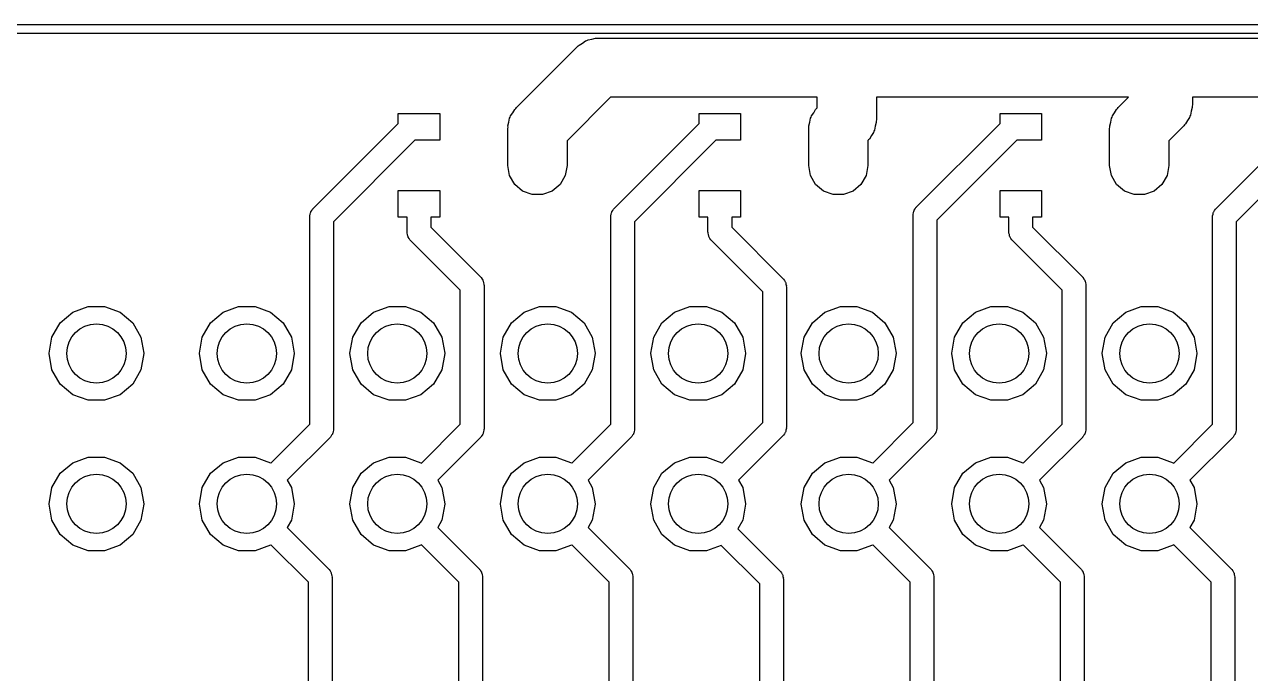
# Model space of a CAD drawing. Extents: x 25 to 125, y -125 to -25.
# Drawn here: x 69.18 to 89.87, y -35.88 to -24.93 of the extents above; entities that cross this region are included whole.
import ezdxf

# ---------------------------------------------------------------- set-up
doc = ezdxf.new("R2010")
doc.units = 0
doc.header["$MEASUREMENT"] = 0
doc.layers.add('BLACK', color=7, linetype='CONTINUOUS')

msp = doc.modelspace()

# ---------------------------------------------------------------- linework, layer by layer
at = {"layer": 'Black'}
for p, q in [((25, -24.925), (125, -24.925)), ((124.925, -25.075), (25.075, -25.075)), ((78.5396, -25.271), (78.5962, -25.2383)), ((78.5962, -25.2383), (78.6497, -25.2008)), ((78.6497, -25.2008), (78.6709, -25.1952)), ((78.6709, -25.1952), (78.69, -25.1842)), ((78.69, -25.1842), (78.7543, -25.1728)), ((78.7543, -25.1728), (78.8174, -25.1559)), ((78.8174, -25.1559), (78.8393, -25.1578)), ((78.8393, -25.1578), (78.861, -25.154)), ((78.861, -25.154), (83.058, -25.154)), ((83.058, -25.154), (88.392, -25.154)), ((88.392, -25.154), (93.218, -25.154)), ((77.4814, -26.3264), (78.5074, -25.3004)), ((78.5074, -25.3004), (78.5255, -25.2878)), ((78.5255, -25.2878), (78.5396, -25.271)), ((79.0681, -26.154), (78.335, -26.8871)), ((82.558, -26.154), (79.0681, -26.154)), ((82.558, -26.3314), (82.558, -26.154)), ((87.8139, -26.154), (83.558, -26.154)), ((83.558, -26.154), (83.558, -26.537)), ((87.6414, -26.3264), (87.8139, -26.154)), ((88.892, -26.283), (88.8882, -26.3047)), ((92.718, -26.154), (88.892, -26.154)), ((88.892, -26.154), (88.892, -26.283)), ((75.485, -26.5972), (75.485, -26.43)), ((75.485, -26.43), (76.185, -26.43)), ((76.185, -26.43), (76.185, -26.88)), ((77.3652, -26.509), (77.3762, -26.4899)), ((77.3762, -26.4899), (77.3818, -26.4687)), ((77.3818, -26.4687), (77.4193, -26.4152)), ((77.4193, -26.4152), (77.452, -26.3586)), ((77.452, -26.3586), (77.4688, -26.3445)), ((77.4688, -26.3445), (77.4814, -26.3264)), ((80.565, -26.5972), (80.565, -26.43)), ((80.565, -26.43), (81.265, -26.43)), ((81.265, -26.43), (81.265, -26.88)), ((82.4452, -26.509), (82.4562, -26.4899)), ((82.4562, -26.4899), (82.4618, -26.4687)), ((82.4618, -26.4687), (82.4993, -26.4152)), ((82.4993, -26.4152), (82.532, -26.3586)), ((82.532, -26.3586), (82.5488, -26.3445)), ((82.5488, -26.3445), (82.558, -26.3314)), ((85.645, -26.5972), (85.645, -26.43)), ((85.645, -26.43), (86.345, -26.43)), ((86.345, -26.43), (86.345, -26.88)), ((87.5252, -26.509), (87.5362, -26.4899)), ((87.5362, -26.4899), (87.5418, -26.4687)), ((87.5418, -26.4687), (87.5793, -26.4152)), ((87.5793, -26.4152), (87.612, -26.3586)), ((87.612, -26.3586), (87.6288, -26.3445)), ((87.6288, -26.3445), (87.6414, -26.3264)), ((88.8508, -26.4731), (88.8452, -26.4943)), ((88.8618, -26.454), (88.8508, -26.4731)), ((88.8732, -26.3897), (88.8618, -26.454)), ((88.8901, -26.3266), (88.8732, -26.3897)), ((88.8882, -26.3047), (88.8901, -26.3266)), ((74.052, -28.0302), (75.485, -26.5972)), ((77.335, -26.68), (77.3388, -26.6583)), ((77.335, -27.305), (77.335, -26.68)), ((77.3369, -26.6364), (77.3538, -26.5733)), ((77.3388, -26.6583), (77.3369, -26.6364)), ((77.3538, -26.5733), (77.3652, -26.509)), ((79.132, -28.0302), (80.565, -26.5972)), ((82.415, -26.68), (82.4188, -26.6583)), ((82.415, -27.305), (82.415, -26.68)), ((82.4169, -26.6364), (82.4338, -26.5733)), ((82.4188, -26.6583), (82.4169, -26.6364)), ((82.4338, -26.5733), (82.4452, -26.509)), ((83.5392, -26.6437), (83.5278, -26.708)), ((83.5561, -26.5806), (83.5392, -26.6437)), ((83.558, -26.537), (83.5542, -26.5587)), ((83.5542, -26.5587), (83.5561, -26.5806)), ((84.2374, -28.0048), (85.645, -26.5972)), ((87.495, -26.68), (87.4988, -26.6583)), ((87.495, -27.305), (87.495, -26.68)), ((87.4969, -26.6364), (87.5138, -26.5733)), ((87.4988, -26.6583), (87.4969, -26.6364)), ((87.5138, -26.5733), (87.5252, -26.509)), ((88.7456, -26.6366), (88.495, -26.8871)), ((88.7582, -26.6185), (88.7456, -26.6366)), ((88.775, -26.6044), (88.7582, -26.6185)), ((88.8077, -26.5478), (88.775, -26.6044)), ((88.8452, -26.4943), (88.8077, -26.5478)), ((89.292, -28.0302), (90.725, -26.5972)), ((75.7678, -26.88), (74.3934, -28.2544)), ((76.185, -26.88), (75.7678, -26.88)), ((78.335, -26.8871), (78.335, -27.305)), ((80.8478, -26.88), (79.4734, -28.2544)), ((81.265, -26.88), (80.8478, -26.88)), ((83.4242, -26.8725), (83.415, -26.8856)), ((83.415, -26.8856), (83.415, -27.305)), ((83.441, -26.8584), (83.4242, -26.8725)), ((83.4737, -26.8018), (83.441, -26.8584)), ((83.5112, -26.7483), (83.4737, -26.8018)), ((83.5168, -26.7271), (83.5112, -26.7483)), ((83.5278, -26.708), (83.5168, -26.7271)), ((85.9278, -26.88), (84.5788, -28.229)), ((86.345, -26.88), (85.9278, -26.88)), ((88.495, -26.8871), (88.495, -27.305)), ((91.0078, -26.88), (89.6334, -28.2544)), ((77.3652, -27.476), (77.335, -27.305)), ((78.335, -27.305), (78.3048, -27.476)), ((82.4452, -27.476), (82.415, -27.305)), ((83.415, -27.305), (83.3848, -27.476)), ((87.5252, -27.476), (87.495, -27.305)), ((88.495, -27.305), (88.4648, -27.476)), ((77.452, -27.6264), (77.3652, -27.476)), ((78.3048, -27.476), (78.218, -27.6264)), ((82.532, -27.6264), (82.4452, -27.476)), ((83.3848, -27.476), (83.298, -27.6264)), ((87.612, -27.6264), (87.5252, -27.476)), ((88.4648, -27.476), (88.378, -27.6264)), ((75.485, -28.18), (75.485, -27.73)), ((75.485, -27.73), (76.185, -27.73)), ((76.185, -27.73), (76.185, -28.18)), ((77.585, -27.738), (77.452, -27.6264)), ((78.218, -27.6264), (78.085, -27.738)), ((80.565, -28.18), (80.565, -27.73)), ((80.565, -27.73), (81.265, -27.73)), ((81.265, -27.73), (81.265, -28.18)), ((82.665, -27.738), (82.532, -27.6264)), ((83.298, -27.6264), (83.165, -27.738)), ((85.645, -28.18), (85.645, -27.73)), ((85.645, -27.73), (86.345, -27.73)), ((86.345, -27.73), (86.345, -28.18)), ((87.745, -27.738), (87.612, -27.6264)), ((88.378, -27.6264), (88.245, -27.738)), ((77.7482, -27.7974), (77.585, -27.738)), ((77.9218, -27.7974), (77.7482, -27.7974)), ((78.085, -27.738), (77.9218, -27.7974)), ((82.8282, -27.7974), (82.665, -27.738)), ((83.0018, -27.7974), (82.8282, -27.7974)), ((83.165, -27.738), (83.0018, -27.7974)), ((87.9082, -27.7974), (87.745, -27.738)), ((88.0818, -27.7974), (87.9082, -27.7974)), ((88.245, -27.738), (88.0818, -27.7974)), ((73.9942, -28.1542), (74.0009, -28.1289)), ((74.0009, -28.1289), (74.0055, -28.1032)), ((74.0055, -28.1032), (74.0099, -28.0956)), ((74.0099, -28.0956), (74.0121, -28.0871)), ((74.0121, -28.0871), (74.0271, -28.0657)), ((74.0271, -28.0657), (74.0402, -28.043)), ((74.0402, -28.043), (74.0469, -28.0374)), ((74.0469, -28.0374), (74.052, -28.0302)), ((79.0742, -28.1542), (79.0809, -28.1289)), ((79.0809, -28.1289), (79.0855, -28.1032)), ((79.0855, -28.1032), (79.0899, -28.0956)), ((79.0899, -28.0956), (79.0921, -28.0871)), ((79.0921, -28.0871), (79.1071, -28.0657)), ((79.1071, -28.0657), (79.1202, -28.043)), ((79.1202, -28.043), (79.1269, -28.0374)), ((79.1269, -28.0374), (79.132, -28.0302)), ((84.1788, -28.1462), (84.1803, -28.1375)), ((84.1788, -31.6481), (84.1788, -28.1462)), ((84.1796, -28.1288), (84.1863, -28.1035)), ((84.1803, -28.1375), (84.1796, -28.1288)), ((84.1863, -28.1035), (84.1909, -28.0778)), ((84.1909, -28.0778), (84.1953, -28.0702)), ((84.1953, -28.0702), (84.1975, -28.0617)), ((84.1975, -28.0617), (84.2125, -28.0403)), ((84.2125, -28.0403), (84.2256, -28.0176)), ((84.2256, -28.0176), (84.2323, -28.012)), ((84.2323, -28.012), (84.2374, -28.0048)), ((89.2342, -28.1542), (89.2409, -28.1289)), ((89.2409, -28.1289), (89.2455, -28.1032)), ((89.2455, -28.1032), (89.2499, -28.0956)), ((89.2499, -28.0956), (89.2521, -28.0871)), ((89.2521, -28.0871), (89.2671, -28.0657)), ((89.2671, -28.0657), (89.2802, -28.043)), ((89.2802, -28.043), (89.2869, -28.0374)), ((89.2869, -28.0374), (89.292, -28.0302)), ((73.9934, -28.1716), (73.9949, -28.1629)), ((73.9934, -31.6735), (73.9934, -28.1716)), ((73.9949, -28.1629), (73.9942, -28.1542)), ((74.3934, -28.2544), (74.3934, -31.7563)), ((75.635, -28.18), (75.485, -28.18)), ((75.635, -28.43), (75.635, -28.18)), ((76.185, -28.18), (76.035, -28.18)), ((76.035, -28.18), (76.035, -28.3472)), ((76.035, -28.3472), (76.8748, -29.187)), ((79.0734, -28.1716), (79.0749, -28.1629)), ((79.0734, -31.6735), (79.0734, -28.1716)), ((79.0749, -28.1629), (79.0742, -28.1542)), ((79.4734, -28.2544), (79.4734, -31.7563)), ((80.715, -28.18), (80.565, -28.18)), ((80.715, -28.43), (80.715, -28.18)), ((81.265, -28.18), (81.115, -28.18)), ((81.115, -28.18), (81.115, -28.3472)), ((81.115, -28.3472), (81.9802, -29.2124)), ((84.5788, -28.229), (84.5788, -31.7309)), ((85.795, -28.18), (85.645, -28.18)), ((85.795, -28.43), (85.795, -28.18)), ((86.345, -28.18), (86.195, -28.18)), ((86.195, -28.18), (86.195, -28.3472)), ((86.195, -28.3472), (87.0348, -29.187)), ((89.2334, -28.1716), (89.2349, -28.1629)), ((89.2334, -31.6735), (89.2334, -28.1716)), ((89.2349, -28.1629), (89.2342, -28.1542)), ((89.6334, -28.2544), (89.6334, -31.7563)), ((75.6365, -28.4387), (75.635, -28.43)), ((75.6358, -28.4474), (75.6365, -28.4387)), ((75.6425, -28.4727), (75.6358, -28.4474)), ((75.6471, -28.4984), (75.6425, -28.4727)), ((75.6515, -28.506), (75.6471, -28.4984)), ((75.6537, -28.5145), (75.6515, -28.506)), ((75.6687, -28.5359), (75.6537, -28.5145)), ((75.6818, -28.5586), (75.6687, -28.5359)), ((75.6885, -28.5642), (75.6818, -28.5586)), ((80.7165, -28.4387), (80.715, -28.43)), ((80.7158, -28.4474), (80.7165, -28.4387)), ((80.7225, -28.4727), (80.7158, -28.4474)), ((80.7271, -28.4984), (80.7225, -28.4727)), ((80.7315, -28.506), (80.7271, -28.4984)), ((80.7337, -28.5145), (80.7315, -28.506)), ((80.7487, -28.5359), (80.7337, -28.5145)), ((80.7618, -28.5586), (80.7487, -28.5359)), ((80.7685, -28.5642), (80.7618, -28.5586)), ((85.7965, -28.4387), (85.795, -28.43)), ((85.7958, -28.4474), (85.7965, -28.4387)), ((85.8025, -28.4727), (85.7958, -28.4474)), ((85.8071, -28.4984), (85.8025, -28.4727)), ((85.8115, -28.506), (85.8071, -28.4984)), ((85.8137, -28.5145), (85.8115, -28.506)), ((85.8287, -28.5359), (85.8137, -28.5145)), ((85.8418, -28.5586), (85.8287, -28.5359)), ((85.8485, -28.5642), (85.8418, -28.5586)), ((75.6936, -28.5714), (75.6885, -28.5642)), ((76.5334, -29.4112), (75.6936, -28.5714)), ((80.7736, -28.5714), (80.7685, -28.5642)), ((81.6388, -29.4366), (80.7736, -28.5714)), ((85.8536, -28.5714), (85.8485, -28.5642)), ((86.6934, -29.4112), (85.8536, -28.5714)), ((76.8748, -29.187), (76.8799, -29.1942)), ((76.8799, -29.1942), (76.8866, -29.1998)), ((76.8866, -29.1998), (76.8997, -29.2225)), ((76.8997, -29.2225), (76.9147, -29.2439)), ((76.9147, -29.2439), (76.9169, -29.2524)), ((76.9169, -29.2524), (76.9213, -29.26)), ((76.9213, -29.26), (76.9259, -29.2857)), ((76.9259, -29.2857), (76.9326, -29.311)), ((76.9326, -29.311), (76.9319, -29.3197)), ((76.9319, -29.3197), (76.9334, -29.3284)), ((76.9334, -29.3284), (76.9334, -31.7563)), ((81.9802, -29.2124), (81.9853, -29.2196)), ((81.9853, -29.2196), (81.992, -29.2252)), ((81.992, -29.2252), (82.0051, -29.2479)), ((82.0051, -29.2479), (82.0201, -29.2693)), ((82.0201, -29.2693), (82.0223, -29.2778)), ((82.0223, -29.2778), (82.0267, -29.2854)), ((82.0267, -29.2854), (82.0313, -29.3111)), ((82.0313, -29.3111), (82.038, -29.3364)), ((82.038, -29.3364), (82.0373, -29.3451)), ((82.0373, -29.3451), (82.0388, -29.3538)), ((82.0388, -29.3538), (82.0388, -31.7309)), ((87.0348, -29.187), (87.0399, -29.1942)), ((87.0399, -29.1942), (87.0466, -29.1998)), ((87.0466, -29.1998), (87.0597, -29.2225)), ((87.0597, -29.2225), (87.0747, -29.2439)), ((87.0747, -29.2439), (87.0769, -29.2524)), ((87.0769, -29.2524), (87.0813, -29.26)), ((87.0813, -29.26), (87.0859, -29.2857)), ((87.0859, -29.2857), (87.0926, -29.311)), ((87.0926, -29.311), (87.0919, -29.3197)), ((87.0919, -29.3197), (87.0934, -29.3284)), ((87.0934, -29.3284), (87.0934, -31.7563)), ((76.5334, -31.6735), (76.5334, -29.4112)), ((81.6388, -31.6481), (81.6388, -29.4366)), ((86.6934, -31.6735), (86.6934, -29.4112)), ((69.7769, -29.9627), (69.9898, -29.7841)), ((69.9898, -29.7841), (70.2508, -29.6891)), ((70.2508, -29.6891), (70.5287, -29.6891)), ((70.5287, -29.6891), (70.7897, -29.7841)), ((70.7897, -29.7841), (71.0026, -29.9627)), ((72.3169, -29.9627), (72.5297, -29.7841)), ((72.5297, -29.7841), (72.7908, -29.6891)), ((72.7908, -29.6891), (73.0687, -29.6891)), ((73.0687, -29.6891), (73.3297, -29.7841)), ((73.3297, -29.7841), (73.5426, -29.9627)), ((74.8569, -29.9627), (75.0697, -29.7841)), ((75.0697, -29.7841), (75.3308, -29.6891)), ((75.3308, -29.6891), (75.6087, -29.6891)), ((75.6087, -29.6891), (75.8697, -29.7841)), ((75.8697, -29.7841), (76.0826, -29.9627)), ((77.3969, -29.9627), (77.6097, -29.7841)), ((77.6097, -29.7841), (77.8708, -29.6891)), ((77.8708, -29.6891), (78.1487, -29.6891)), ((78.1487, -29.6891), (78.4098, -29.7841)), ((78.4098, -29.7841), (78.6226, -29.9627)), ((79.9369, -29.9627), (80.1497, -29.7841)), ((80.1497, -29.7841), (80.4108, -29.6891)), ((80.4108, -29.6891), (80.6887, -29.6891)), ((80.6887, -29.6891), (80.9497, -29.7841)), ((80.9497, -29.7841), (81.1626, -29.9627)), ((82.4769, -29.9627), (82.6897, -29.7841)), ((82.6897, -29.7841), (82.9508, -29.6891)), ((82.9508, -29.6891), (83.2287, -29.6891)), ((83.2287, -29.6891), (83.4898, -29.7841)), ((83.4898, -29.7841), (83.7026, -29.9627)), ((85.0169, -29.9627), (85.2297, -29.7841)), ((85.2297, -29.7841), (85.4908, -29.6891)), ((85.4908, -29.6891), (85.7687, -29.6891)), ((85.7687, -29.6891), (86.0297, -29.7841)), ((86.0297, -29.7841), (86.2426, -29.9627)), ((87.5569, -29.9627), (87.7698, -29.7841)), ((87.7698, -29.7841), (88.0308, -29.6891)), ((88.0308, -29.6891), (88.3087, -29.6891)), ((88.3087, -29.6891), (88.5697, -29.7841)), ((88.5697, -29.7841), (88.7826, -29.9627)), ((69.638, -30.2033), (69.7769, -29.9627)), ((71.0026, -29.9627), (71.1415, -30.2033)), ((72.178, -30.2033), (72.3169, -29.9627)), ((73.5426, -29.9627), (73.6815, -30.2033)), ((74.718, -30.2033), (74.8569, -29.9627)), ((76.0826, -29.9627), (76.2215, -30.2033)), ((77.258, -30.2033), (77.3969, -29.9627)), ((78.6226, -29.9627), (78.7615, -30.2033)), ((79.798, -30.2033), (79.9369, -29.9627)), ((81.1626, -29.9627), (81.3015, -30.2033)), ((82.338, -30.2033), (82.4769, -29.9627)), ((83.7026, -29.9627), (83.8415, -30.2033)), ((84.878, -30.2033), (85.0169, -29.9627)), ((86.2426, -29.9627), (86.3815, -30.2033)), ((87.418, -30.2033), (87.5569, -29.9627)), ((88.7826, -29.9627), (88.9215, -30.2033)), ((69.5897, -30.4769), (69.638, -30.2033)), ((71.1415, -30.2033), (71.1898, -30.4769)), ((72.1298, -30.4769), (72.178, -30.2033)), ((73.6815, -30.2033), (73.7297, -30.4769)), ((74.6697, -30.4769), (74.718, -30.2033)), ((76.2215, -30.2033), (76.2698, -30.4769)), ((77.2097, -30.4769), (77.258, -30.2033)), ((78.7615, -30.2033), (78.8097, -30.4769)), ((79.7497, -30.4769), (79.798, -30.2033)), ((81.3015, -30.2033), (81.3498, -30.4769)), ((82.2897, -30.4769), (82.338, -30.2033)), ((83.8415, -30.2033), (83.8897, -30.4769)), ((84.8297, -30.4769), (84.878, -30.2033)), ((86.3815, -30.2033), (86.4297, -30.4769)), ((87.3697, -30.4769), (87.418, -30.2033)), ((88.9215, -30.2033), (88.9697, -30.4769)), ((69.5897, -30.4831), (69.5897, -30.4769)), ((69.638, -30.7567), (69.5897, -30.4831)), ((71.1898, -30.4831), (71.1415, -30.7567)), ((71.1898, -30.4769), (71.1898, -30.4831)), ((72.1298, -30.4831), (72.1298, -30.4769)), ((72.178, -30.7567), (72.1298, -30.4831)), ((73.7297, -30.4831), (73.6815, -30.7567)), ((73.7297, -30.4769), (73.7297, -30.4831)), ((74.6697, -30.4831), (74.6697, -30.4769)), ((74.718, -30.7567), (74.6697, -30.4831)), ((76.2698, -30.4831), (76.2215, -30.7567)), ((76.2698, -30.4769), (76.2698, -30.4831)), ((77.2097, -30.4831), (77.2097, -30.4769)), ((77.258, -30.7567), (77.2097, -30.4831)), ((78.8097, -30.4831), (78.7615, -30.7567)), ((78.8097, -30.4769), (78.8097, -30.4831)), ((79.7497, -30.4831), (79.7497, -30.4769)), ((79.798, -30.7567), (79.7497, -30.4831)), ((81.3498, -30.4831), (81.3015, -30.7567)), ((81.3498, -30.4769), (81.3498, -30.4831)), ((82.2897, -30.4831), (82.2897, -30.4769)), ((82.338, -30.7567), (82.2897, -30.4831)), ((83.8897, -30.4831), (83.8415, -30.7567)), ((83.8897, -30.4769), (83.8897, -30.4831)), ((84.8297, -30.4831), (84.8297, -30.4769)), ((84.878, -30.7567), (84.8297, -30.4831)), ((86.4297, -30.4831), (86.3815, -30.7567)), ((86.4297, -30.4769), (86.4297, -30.4831)), ((87.3697, -30.4831), (87.3697, -30.4769)), ((87.418, -30.7567), (87.3697, -30.4831)), ((88.9697, -30.4831), (88.9215, -30.7567)), ((88.9697, -30.4769), (88.9697, -30.4831)), ((69.7769, -30.9973), (69.638, -30.7567)), ((71.1415, -30.7567), (71.0026, -30.9973)), ((72.3169, -30.9973), (72.178, -30.7567)), ((73.6815, -30.7567), (73.5426, -30.9973)), ((74.8569, -30.9973), (74.718, -30.7567)), ((76.2215, -30.7567), (76.0826, -30.9973)), ((77.3969, -30.9973), (77.258, -30.7567)), ((78.7615, -30.7567), (78.6226, -30.9973)), ((79.9369, -30.9973), (79.798, -30.7567)), ((81.3015, -30.7567), (81.1626, -30.9973)), ((82.4769, -30.9973), (82.338, -30.7567)), ((83.8415, -30.7567), (83.7026, -30.9973)), ((85.0169, -30.9973), (84.878, -30.7567)), ((86.3815, -30.7567), (86.2426, -30.9973)), ((87.5569, -30.9973), (87.418, -30.7567)), ((88.9215, -30.7567), (88.7826, -30.9973)), ((69.9898, -31.1759), (69.7769, -30.9973)), ((71.0026, -30.9973), (70.7897, -31.1759)), ((72.5297, -31.1759), (72.3169, -30.9973)), ((73.5426, -30.9973), (73.3297, -31.1759)), ((75.0697, -31.1759), (74.8569, -30.9973)), ((76.0826, -30.9973), (75.8697, -31.1759)), ((77.6097, -31.1759), (77.3969, -30.9973)), ((78.6226, -30.9973), (78.4098, -31.1759)), ((80.1497, -31.1759), (79.9369, -30.9973)), ((81.1626, -30.9973), (80.9497, -31.1759)), ((82.6897, -31.1759), (82.4769, -30.9973)), ((83.7026, -30.9973), (83.4898, -31.1759)), ((85.2297, -31.1759), (85.0169, -30.9973)), ((86.2426, -30.9973), (86.0297, -31.1759)), ((87.7698, -31.1759), (87.5569, -30.9973)), ((88.7826, -30.9973), (88.5697, -31.1759)), ((70.2508, -31.2709), (69.9898, -31.1759)), ((70.7897, -31.1759), (70.5287, -31.2709)), ((72.7908, -31.2709), (72.5297, -31.1759)), ((73.3297, -31.1759), (73.0687, -31.2709)), ((75.3308, -31.2709), (75.0697, -31.1759)), ((75.8697, -31.1759), (75.6087, -31.2709)), ((77.8708, -31.2709), (77.6097, -31.1759)), ((78.4098, -31.1759), (78.1487, -31.2709)), ((80.4108, -31.2709), (80.1497, -31.1759)), ((80.9497, -31.1759), (80.6887, -31.2709)), ((82.9508, -31.2709), (82.6897, -31.1759)), ((83.4898, -31.1759), (83.2287, -31.2709)), ((85.4908, -31.2709), (85.2297, -31.1759)), ((86.0297, -31.1759), (85.7687, -31.2709)), ((88.0308, -31.2709), (87.7698, -31.1759)), ((88.5697, -31.1759), (88.3087, -31.2709)), ((70.5287, -31.2709), (70.2508, -31.2709)), ((73.0687, -31.2709), (72.7908, -31.2709)), ((75.6087, -31.2709), (75.3308, -31.2709)), ((78.1487, -31.2709), (77.8708, -31.2709)), ((80.6887, -31.2709), (80.4108, -31.2709)), ((83.2287, -31.2709), (82.9508, -31.2709)), ((85.7687, -31.2709), (85.4908, -31.2709)), ((88.3087, -31.2709), (88.0308, -31.2709)), ((80.9568, -32.3301), (81.6388, -31.6481)), ((83.4968, -32.3301), (84.1788, -31.6481)), ((73.3368, -32.3301), (73.9934, -31.6735)), ((74.3597, -31.8623), (74.3466, -31.8849)), ((74.3747, -31.8409), (74.3597, -31.8623)), ((74.3769, -31.8324), (74.3747, -31.8409)), ((74.3813, -31.8248), (74.3769, -31.8324)), ((74.3859, -31.799), (74.3813, -31.8248)), ((74.3926, -31.7738), (74.3859, -31.799)), ((74.3934, -31.7563), (74.3919, -31.765)), ((74.3919, -31.765), (74.3926, -31.7738)), ((75.8768, -32.3301), (76.5334, -31.6735)), ((76.8997, -31.8623), (76.8866, -31.8849)), ((76.9147, -31.8409), (76.8997, -31.8623)), ((76.9169, -31.8324), (76.9147, -31.8409)), ((76.9213, -31.8248), (76.9169, -31.8324)), ((76.9259, -31.799), (76.9213, -31.8248)), ((76.9326, -31.7738), (76.9259, -31.799)), ((76.9334, -31.7563), (76.9319, -31.765)), ((76.9319, -31.765), (76.9326, -31.7738)), ((78.4168, -32.3301), (79.0734, -31.6735)), ((79.4397, -31.8623), (79.4266, -31.8849)), ((79.4547, -31.8409), (79.4397, -31.8623)), ((79.4569, -31.8324), (79.4547, -31.8409)), ((79.4613, -31.8248), (79.4569, -31.8324)), ((79.4659, -31.799), (79.4613, -31.8248)), ((79.4726, -31.7738), (79.4659, -31.799)), ((79.4734, -31.7563), (79.4719, -31.765)), ((79.4719, -31.765), (79.4726, -31.7738)), ((81.9802, -31.8724), (81.2311, -32.6215)), ((81.9853, -31.8652), (81.9802, -31.8724)), ((81.992, -31.8595), (81.9853, -31.8652)), ((82.0051, -31.8369), (81.992, -31.8595)), ((82.0201, -31.8155), (82.0051, -31.8369)), ((82.0223, -31.807), (82.0201, -31.8155)), ((82.0267, -31.7994), (82.0223, -31.807)), ((82.0313, -31.7736), (82.0267, -31.7994)), ((82.038, -31.7484), (82.0313, -31.7736)), ((82.0388, -31.7309), (82.0373, -31.7396)), ((82.0373, -31.7396), (82.038, -31.7484)), ((84.5202, -31.8724), (83.7711, -32.6215)), ((84.5253, -31.8652), (84.5202, -31.8724)), ((84.532, -31.8595), (84.5253, -31.8652)), ((84.5451, -31.8369), (84.532, -31.8595)), ((84.5601, -31.8155), (84.5451, -31.8369)), ((84.5623, -31.807), (84.5601, -31.8155)), ((84.5667, -31.7994), (84.5623, -31.807)), ((84.5713, -31.7736), (84.5667, -31.7994)), ((84.578, -31.7484), (84.5713, -31.7736)), ((84.5788, -31.7309), (84.5773, -31.7396)), ((84.5773, -31.7396), (84.578, -31.7484)), ((86.0368, -32.3301), (86.6934, -31.6735)), ((87.0597, -31.8623), (87.0466, -31.8849)), ((87.0747, -31.8409), (87.0597, -31.8623)), ((87.0769, -31.8324), (87.0747, -31.8409)), ((87.0813, -31.8248), (87.0769, -31.8324)), ((87.0859, -31.799), (87.0813, -31.8248)), ((87.0926, -31.7738), (87.0859, -31.799)), ((87.0934, -31.7563), (87.0919, -31.765)), ((87.0919, -31.765), (87.0926, -31.7738)), ((88.5768, -32.3301), (89.2334, -31.6735)), ((89.5997, -31.8623), (89.5866, -31.8849)), ((89.6147, -31.8409), (89.5997, -31.8623)), ((89.6169, -31.8324), (89.6147, -31.8409)), ((89.6213, -31.8248), (89.6169, -31.8324)), ((89.6259, -31.799), (89.6213, -31.8248)), ((89.6326, -31.7738), (89.6259, -31.799)), ((89.6334, -31.7563), (89.6319, -31.765)), ((89.6319, -31.765), (89.6326, -31.7738)), ((74.3348, -31.8978), (73.6111, -32.6215)), ((74.3399, -31.8906), (74.3348, -31.8978)), ((74.3466, -31.8849), (74.3399, -31.8906)), ((76.8748, -31.8978), (76.1511, -32.6215)), ((76.8799, -31.8906), (76.8748, -31.8978)), ((76.8866, -31.8849), (76.8799, -31.8906)), ((79.4148, -31.8978), (78.6911, -32.6215)), ((79.4199, -31.8906), (79.4148, -31.8978)), ((79.4266, -31.8849), (79.4199, -31.8906)), ((87.0348, -31.8978), (86.3111, -32.6215)), ((87.0399, -31.8906), (87.0348, -31.8978)), ((87.0466, -31.8849), (87.0399, -31.8906)), ((89.5748, -31.8978), (88.8511, -32.6215)), ((89.5799, -31.8906), (89.5748, -31.8978)), ((89.5866, -31.8849), (89.5799, -31.8906)), ((69.9898, -32.3241), (70.2508, -32.2291)), ((70.2508, -32.2291), (70.5287, -32.2291)), ((70.5287, -32.2291), (70.7897, -32.3241)), ((72.5297, -32.3241), (72.7908, -32.2291)), ((72.7908, -32.2291), (73.0687, -32.2291)), ((73.0687, -32.2291), (73.3297, -32.3241)), ((75.0697, -32.3241), (75.3308, -32.2291)), ((75.3308, -32.2291), (75.6087, -32.2291)), ((75.6087, -32.2291), (75.8697, -32.3241)), ((77.6097, -32.3241), (77.8708, -32.2291)), ((77.8708, -32.2291), (78.1487, -32.2291)), ((78.1487, -32.2291), (78.4098, -32.3241)), ((80.1497, -32.3241), (80.4108, -32.2291)), ((80.4108, -32.2291), (80.6887, -32.2291)), ((80.6887, -32.2291), (80.9497, -32.3241)), ((82.6897, -32.3241), (82.9508, -32.2291)), ((82.9508, -32.2291), (83.2287, -32.2291)), ((83.2287, -32.2291), (83.4898, -32.3241)), ((85.2297, -32.3241), (85.4908, -32.2291)), ((85.4908, -32.2291), (85.7687, -32.2291)), ((85.7687, -32.2291), (86.0297, -32.3241)), ((87.7698, -32.3241), (88.0308, -32.2291)), ((88.0308, -32.2291), (88.3087, -32.2291)), ((88.3087, -32.2291), (88.5697, -32.3241)), ((69.7769, -32.5027), (69.9898, -32.3241)), ((70.7897, -32.3241), (71.0026, -32.5027)), ((72.3169, -32.5027), (72.5297, -32.3241)), ((73.3297, -32.3241), (73.3368, -32.3301)), ((74.8569, -32.5027), (75.0697, -32.3241)), ((75.8697, -32.3241), (75.8768, -32.3301)), ((77.3969, -32.5027), (77.6097, -32.3241)), ((78.4098, -32.3241), (78.4168, -32.3301)), ((79.9369, -32.5027), (80.1497, -32.3241)), ((80.9497, -32.3241), (80.9568, -32.3301)), ((82.4769, -32.5027), (82.6897, -32.3241)), ((83.4898, -32.3241), (83.4968, -32.3301)), ((85.0169, -32.5027), (85.2297, -32.3241)), ((86.0297, -32.3241), (86.0368, -32.3301)), ((87.5569, -32.5027), (87.7698, -32.3241)), ((88.5697, -32.3241), (88.5768, -32.3301)), ((69.638, -32.7433), (69.7769, -32.5027)), ((71.0026, -32.5027), (71.1415, -32.7433)), ((72.178, -32.7433), (72.3169, -32.5027)), ((73.6111, -32.6215), (73.6815, -32.7433)), ((74.718, -32.7433), (74.8569, -32.5027)), ((76.1511, -32.6215), (76.2215, -32.7433)), ((77.258, -32.7433), (77.3969, -32.5027)), ((78.6911, -32.6215), (78.7615, -32.7433)), ((79.798, -32.7433), (79.9369, -32.5027)), ((81.2311, -32.6215), (81.3015, -32.7433)), ((82.338, -32.7433), (82.4769, -32.5027)), ((83.7711, -32.6215), (83.8415, -32.7433)), ((84.878, -32.7433), (85.0169, -32.5027)), ((86.3111, -32.6215), (86.3815, -32.7433)), ((87.418, -32.7433), (87.5569, -32.5027)), ((88.8511, -32.6215), (88.9215, -32.7433)), ((69.5897, -33.0169), (69.638, -32.7433)), ((71.1415, -32.7433), (71.1898, -33.0169)), ((72.1298, -33.0169), (72.178, -32.7433)), ((73.6815, -32.7433), (73.7297, -33.0169)), ((74.6697, -33.0169), (74.718, -32.7433)), ((76.2215, -32.7433), (76.2698, -33.0169)), ((77.2097, -33.0169), (77.258, -32.7433)), ((78.7615, -32.7433), (78.8097, -33.0169)), ((79.7497, -33.0169), (79.798, -32.7433)), ((81.3015, -32.7433), (81.3498, -33.0169)), ((82.2897, -33.0169), (82.338, -32.7433)), ((83.8415, -32.7433), (83.8897, -33.0169)), ((84.8297, -33.0169), (84.878, -32.7433)), ((86.3815, -32.7433), (86.4297, -33.0169)), ((87.3697, -33.0169), (87.418, -32.7433)), ((88.9215, -32.7433), (88.9697, -33.0169)), ((69.5897, -33.0231), (69.5897, -33.0169)), ((69.638, -33.2967), (69.5897, -33.0231)), ((71.1898, -33.0231), (71.1415, -33.2967)), ((71.1898, -33.0169), (71.1898, -33.0231)), ((72.1298, -33.0231), (72.1298, -33.0169)), ((72.178, -33.2967), (72.1298, -33.0231)), ((73.7297, -33.0231), (73.6815, -33.2967)), ((73.7297, -33.0169), (73.7297, -33.0231)), ((74.6697, -33.0231), (74.6697, -33.0169)), ((74.718, -33.2967), (74.6697, -33.0231)), ((76.2698, -33.0231), (76.2215, -33.2967)), ((76.2698, -33.0169), (76.2698, -33.0231)), ((77.2097, -33.0231), (77.2097, -33.0169)), ((77.258, -33.2967), (77.2097, -33.0231)), ((78.8097, -33.0231), (78.7615, -33.2967)), ((78.8097, -33.0169), (78.8097, -33.0231)), ((79.7497, -33.0231), (79.7497, -33.0169)), ((79.798, -33.2967), (79.7497, -33.0231)), ((81.3498, -33.0231), (81.3015, -33.2967)), ((81.3498, -33.0169), (81.3498, -33.0231)), ((82.2897, -33.0231), (82.2897, -33.0169)), ((82.338, -33.2967), (82.2897, -33.0231)), ((83.8897, -33.0231), (83.8415, -33.2967)), ((83.8897, -33.0169), (83.8897, -33.0231)), ((84.8297, -33.0231), (84.8297, -33.0169)), ((84.878, -33.2967), (84.8297, -33.0231)), ((86.4297, -33.0231), (86.3815, -33.2967)), ((86.4297, -33.0169), (86.4297, -33.0231)), ((87.3697, -33.0231), (87.3697, -33.0169)), ((87.418, -33.2967), (87.3697, -33.0231)), ((88.9697, -33.0231), (88.9215, -33.2967)), ((88.9697, -33.0169), (88.9697, -33.0231)), ((69.7769, -33.5373), (69.638, -33.2967)), ((71.1415, -33.2967), (71.0026, -33.5373)), ((72.3169, -33.5373), (72.178, -33.2967)), ((73.6815, -33.2967), (73.6111, -33.4185)), ((74.8569, -33.5373), (74.718, -33.2967)), ((76.2215, -33.2967), (76.1511, -33.4185)), ((77.3969, -33.5373), (77.258, -33.2967)), ((78.7615, -33.2967), (78.6911, -33.4185)), ((79.9369, -33.5373), (79.798, -33.2967)), ((81.3015, -33.2967), (81.2195, -33.4387)), ((82.4769, -33.5373), (82.338, -33.2967)), ((83.8415, -33.2967), (83.7711, -33.4185)), ((85.0169, -33.5373), (84.878, -33.2967)), ((86.3815, -33.2967), (86.3111, -33.4185)), ((87.5569, -33.5373), (87.418, -33.2967)), ((88.9215, -33.2967), (88.8511, -33.4185)), ((73.6111, -33.4185), (74.3094, -34.1168)), ((76.1511, -33.4185), (76.8494, -34.1168)), ((78.6911, -33.4185), (79.3894, -34.1168)), ((81.2195, -33.4387), (81.9294, -34.1486)), ((83.7711, -33.4185), (84.4694, -34.1168)), ((86.3111, -33.4185), (87.0094, -34.1168)), ((88.8511, -33.4185), (89.5494, -34.1168)), ((69.9898, -33.7159), (69.7769, -33.5373)), ((70.2508, -33.8109), (69.9898, -33.7159)), ((70.7897, -33.7159), (70.5287, -33.8109)), ((71.0026, -33.5373), (70.7897, -33.7159)), ((72.5297, -33.7159), (72.3169, -33.5373)), ((72.7908, -33.8109), (72.5297, -33.7159)), ((73.3297, -33.7159), (73.0687, -33.8109)), ((73.3368, -33.7099), (73.3297, -33.7159)), ((73.968, -34.3411), (73.3368, -33.7099)), ((75.0697, -33.7159), (74.8569, -33.5373)), ((75.3308, -33.8109), (75.0697, -33.7159)), ((75.8697, -33.7159), (75.6087, -33.8109)), ((75.8768, -33.7099), (75.8697, -33.7159)), ((76.508, -34.3411), (75.8768, -33.7099)), ((77.6097, -33.7159), (77.3969, -33.5373)), ((77.8708, -33.8109), (77.6097, -33.7159)), ((78.4098, -33.7159), (78.1487, -33.8109)), ((78.4168, -33.7099), (78.4098, -33.7159)), ((79.048, -34.3411), (78.4168, -33.7099)), ((80.1497, -33.7159), (79.9369, -33.5373)), ((80.4108, -33.8109), (80.1497, -33.7159)), ((80.936, -33.7209), (80.6887, -33.8109)), ((81.588, -34.3728), (80.936, -33.7209)), ((82.6897, -33.7159), (82.4769, -33.5373)), ((82.9508, -33.8109), (82.6897, -33.7159)), ((83.4898, -33.7159), (83.2287, -33.8109)), ((83.4968, -33.7099), (83.4898, -33.7159)), ((84.128, -34.3411), (83.4968, -33.7099)), ((85.2297, -33.7159), (85.0169, -33.5373)), ((85.4908, -33.8109), (85.2297, -33.7159)), ((86.0297, -33.7159), (85.7687, -33.8109)), ((86.0368, -33.7099), (86.0297, -33.7159)), ((86.668, -34.3411), (86.0368, -33.7099)), ((87.7698, -33.7159), (87.5569, -33.5373)), ((88.0308, -33.8109), (87.7698, -33.7159)), ((88.5697, -33.7159), (88.3087, -33.8109)), ((88.5768, -33.7099), (88.5697, -33.7159)), ((89.208, -34.3411), (88.5768, -33.7099)), ((70.5287, -33.8109), (70.2508, -33.8109)), ((73.0687, -33.8109), (72.7908, -33.8109)), ((75.6087, -33.8109), (75.3308, -33.8109)), ((78.1487, -33.8109), (77.8708, -33.8109)), ((80.6887, -33.8109), (80.4108, -33.8109)), ((83.2287, -33.8109), (82.9508, -33.8109)), ((85.7687, -33.8109), (85.4908, -33.8109)), ((88.3087, -33.8109), (88.0308, -33.8109)), ((74.3094, -34.1168), (74.3145, -34.124)), ((74.3145, -34.124), (74.3212, -34.1297)), ((74.3212, -34.1297), (74.3343, -34.1523)), ((76.8494, -34.1168), (76.8545, -34.124)), ((76.8545, -34.124), (76.8612, -34.1297)), ((76.8612, -34.1297), (76.8743, -34.1523)), ((79.3894, -34.1168), (79.3945, -34.124)), ((79.3945, -34.124), (79.4012, -34.1297)), ((79.4012, -34.1297), (79.4143, -34.1523)), ((81.9294, -34.1486), (81.9345, -34.1558)), ((84.4694, -34.1168), (84.4745, -34.124)), ((84.4745, -34.124), (84.4812, -34.1297)), ((84.4812, -34.1297), (84.4943, -34.1523)), ((87.0094, -34.1168), (87.0145, -34.124)), ((87.0145, -34.124), (87.0212, -34.1297)), ((87.0212, -34.1297), (87.0343, -34.1523)), ((89.5494, -34.1168), (89.5545, -34.124)), ((89.5545, -34.124), (89.5612, -34.1297)), ((89.5612, -34.1297), (89.5743, -34.1523)), ((73.968, -41.0652), (73.968, -34.3411)), ((74.3343, -34.1523), (74.3493, -34.1737)), ((74.3493, -34.1737), (74.3515, -34.1822)), ((74.3515, -34.1822), (74.3559, -34.1898)), ((74.3559, -34.1898), (74.3605, -34.2156)), ((74.3605, -34.2156), (74.3672, -34.2408)), ((74.3672, -34.2408), (74.3665, -34.2496)), ((74.3665, -34.2496), (74.368, -34.2582)), ((74.368, -34.2582), (74.368, -41.148)), ((76.508, -41.0652), (76.508, -34.3411)), ((76.8743, -34.1523), (76.8893, -34.1737)), ((76.8893, -34.1737), (76.8915, -34.1822)), ((76.8915, -34.1822), (76.8959, -34.1898)), ((76.8959, -34.1898), (76.9005, -34.2156)), ((76.9005, -34.2156), (76.9072, -34.2408)), ((76.9072, -34.2408), (76.9065, -34.2496)), ((76.9065, -34.2496), (76.908, -34.2582)), ((76.908, -34.2582), (76.908, -41.148)), ((79.048, -41.0652), (79.048, -34.3411)), ((79.4143, -34.1523), (79.4293, -34.1737)), ((79.4293, -34.1737), (79.4315, -34.1822)), ((79.4315, -34.1822), (79.4359, -34.1898)), ((79.4359, -34.1898), (79.4405, -34.2156)), ((79.4405, -34.2156), (79.4472, -34.2408)), ((79.4472, -34.2408), (79.4465, -34.2496)), ((79.4465, -34.2496), (79.448, -34.2582)), ((79.448, -34.2582), (79.448, -41.148)), ((81.9345, -34.1558), (81.9412, -34.1614)), ((81.9412, -34.1614), (81.9543, -34.1841)), ((81.9543, -34.1841), (81.9693, -34.2055)), ((81.9693, -34.2055), (81.9715, -34.214)), ((81.9715, -34.214), (81.9759, -34.2216)), ((81.9759, -34.2216), (81.9805, -34.2473)), ((81.9805, -34.2473), (81.9872, -34.2726)), ((81.9872, -34.2726), (81.9865, -34.2813)), ((81.9865, -34.2813), (81.988, -34.29)), ((81.988, -34.29), (81.988, -41.148)), ((84.128, -41.0652), (84.128, -34.3411)), ((84.4943, -34.1523), (84.5093, -34.1737)), ((84.5093, -34.1737), (84.5115, -34.1822)), ((84.5115, -34.1822), (84.5159, -34.1898)), ((84.5159, -34.1898), (84.5205, -34.2156)), ((84.5205, -34.2156), (84.5272, -34.2408)), ((84.5272, -34.2408), (84.5265, -34.2496)), ((84.5265, -34.2496), (84.528, -34.2582)), ((84.528, -34.2582), (84.528, -41.148)), ((86.668, -41.0652), (86.668, -34.3411)), ((87.0343, -34.1523), (87.0493, -34.1737)), ((87.0493, -34.1737), (87.0515, -34.1822)), ((87.0515, -34.1822), (87.0559, -34.1898)), ((87.0559, -34.1898), (87.0605, -34.2156)), ((87.0605, -34.2156), (87.0672, -34.2408)), ((87.0672, -34.2408), (87.0665, -34.2496)), ((87.0665, -34.2496), (87.068, -34.2582)), ((87.068, -34.2582), (87.068, -41.148)), ((89.208, -41.0652), (89.208, -34.3411)), ((89.5743, -34.1523), (89.5893, -34.1737)), ((89.5893, -34.1737), (89.5915, -34.1822)), ((89.5915, -34.1822), (89.5959, -34.1898)), ((89.5959, -34.1898), (89.6005, -34.2156)), ((89.6005, -34.2156), (89.6072, -34.2408)), ((89.6072, -34.2408), (89.6065, -34.2496)), ((89.6065, -34.2496), (89.608, -34.2582)), ((89.608, -34.2582), (89.608, -41.148)), ((81.588, -41.0652), (81.588, -34.3728))]:
    msp.add_line(p, q, dxfattribs=at)
for centre in [(70.3897, -30.48), (70.3897, -30.48), (72.9297, -30.48), (72.9297, -30.48), (75.4697, -30.48), (75.4697, -30.48), (78.0097, -30.48), (78.0097, -30.48), (80.5498, -30.48), (80.5498, -30.48), (83.0897, -30.48), (83.0897, -30.48), (85.6298, -30.48), (85.6298, -30.48), (88.1697, -30.48), (88.1697, -30.48), (70.3897, -33.02), (70.3897, -33.02), (72.9297, -33.02), (72.9297, -33.02), (75.4697, -33.02), (75.4697, -33.02), (78.0097, -33.02), (78.0097, -33.02), (80.5498, -33.02), (80.5498, -33.02), (83.0897, -33.02), (83.0897, -33.02), (85.6298, -33.02), (85.6298, -33.02), (88.1697, -33.02), (88.1697, -33.02)]:
    msp.add_circle(centre, 0.5, dxfattribs=at)

doc.saveas('drawing.dxf')
